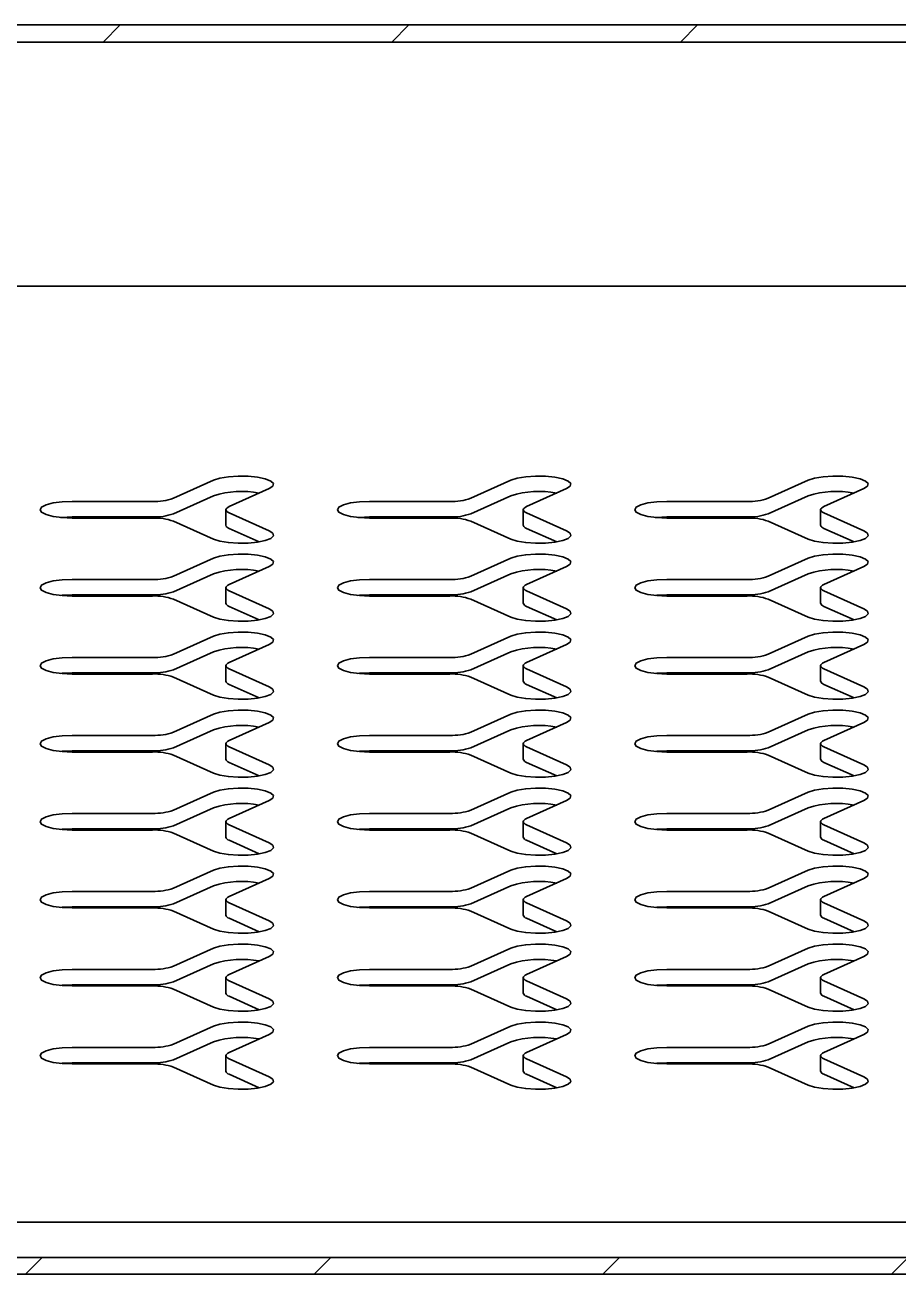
# Model space of a CAD drawing. Header units: millimetres. Extents: x 0 to 594, y 0 to 420.
# Drawn here: x 386.09 to 399.67, y 143.63 to 163.06 of the extents above; entities that cross this region are included whole.
import ezdxf

# ---------------------------------------------------------------- set-up
doc = ezdxf.new("R2010")
doc.units = ezdxf.units.MM

msp = doc.modelspace()

# ---------------------------------------------------------------- hatches: boundary and pattern name
at = {"linetype": 'Continuous', "lineweight": 18}
h = msp.add_hatch(dxfattribs=at)
h.set_pattern_fill('ANSI31', angle=3e-322, style=0)
h.paths.add_polyline_path([(464.078736, 163.062175), (357.828736, 163.062175), (357.828736, 143.632096), (464.078736, 143.632096)], flags=0)
h.paths.add_polyline_path([(358.078736, 143.890915), (358.078736, 162.797179), (463.828736, 162.797179), (463.828736, 143.890915)], flags=0)

# ---------------------------------------------------------------- linework, layer by layer
at = {"color": 7, "linetype": 'Continuous', "lineweight": 35}
for p, q in [((357.828736, 163.062175), (464.078736, 163.062175)), ((358.078736, 162.797179), (463.828736, 162.797179)), ((451.578736, 158.999337), (370.328736, 158.999337)), ((451.578736, 158.999337), (370.328736, 158.999337)), ((388.398314, 155.699394), (389.023314, 155.979574)), ((389.264339, 155.569984), (389.889339, 155.850164)), ((393.023314, 155.699394), (393.648314, 155.979574)), ((393.889339, 155.569984), (394.514339, 155.850164)), ((397.648314, 155.699394), (398.273314, 155.979574)), ((398.514339, 155.569984), (399.139339, 155.850164)), ((388.073554, 155.650865), (386.823554, 155.650865)), ((389.023314, 155.738092), (388.398314, 155.457912)), ((392.698554, 155.650865), (391.448554, 155.650865)), ((393.648314, 155.738092), (393.023314, 155.457912)), ((397.323554, 155.650865), (396.073554, 155.650865)), ((398.273314, 155.738092), (397.648314, 155.457912)), ((389.214099, 155.521456), (389.214099, 155.279974)), ((389.264339, 155.472927), (389.889339, 155.192747)), ((393.839099, 155.521456), (393.839099, 155.279974)), ((393.889339, 155.472927), (394.514339, 155.192747)), ((398.464099, 155.521456), (398.464099, 155.279974)), ((398.514339, 155.472927), (399.139339, 155.192747)), ((386.823554, 155.409384), (388.073554, 155.409384)), ((388.073554, 155.392046), (386.823554, 155.392046)), ((388.398314, 155.343518), (389.023314, 155.063338)), ((391.448554, 155.409384), (392.698554, 155.409384)), ((392.698554, 155.392046), (391.448554, 155.392046)), ((393.023314, 155.343518), (393.648314, 155.063338)), ((396.073554, 155.409384), (397.323554, 155.409384)), ((397.323554, 155.392046), (396.073554, 155.392046)), ((397.648314, 155.343518), (398.273314, 155.063338)), ((389.734771, 155.020557), (389.264339, 155.231446)), ((394.359771, 155.020557), (393.889339, 155.231446)), ((398.984771, 155.020557), (398.514339, 155.231446)), ((388.398314, 154.48618), (389.023314, 154.766359)), ((393.023314, 154.48618), (393.648314, 154.766359)), ((397.648314, 154.48618), (398.273314, 154.766359)), ((389.023314, 154.524878), (388.398314, 154.244698)), ((389.264339, 154.35677), (389.889339, 154.63695)), ((393.648314, 154.524878), (393.023314, 154.244698)), ((393.889339, 154.35677), (394.514339, 154.63695)), ((398.273314, 154.524878), (397.648314, 154.244698)), ((398.514339, 154.35677), (399.139339, 154.63695)), ((388.073554, 154.437651), (386.823554, 154.437651)), ((389.214099, 154.308242), (389.214099, 154.06676)), ((392.698554, 154.437651), (391.448554, 154.437651)), ((393.839099, 154.308242), (393.839099, 154.06676)), ((397.323554, 154.437651), (396.073554, 154.437651)), ((398.464099, 154.308242), (398.464099, 154.06676)), ((386.823554, 154.19617), (388.073554, 154.19617)), ((388.073554, 154.178832), (386.823554, 154.178832)), ((388.398314, 154.130303), (389.023314, 153.850124)), ((389.264339, 154.259713), (389.889339, 153.979533)), ((391.448554, 154.19617), (392.698554, 154.19617)), ((392.698554, 154.178832), (391.448554, 154.178832)), ((393.023314, 154.130303), (393.648314, 153.850124)), ((393.889339, 154.259713), (394.514339, 153.979533)), ((396.073554, 154.19617), (397.323554, 154.19617)), ((397.323554, 154.178832), (396.073554, 154.178832)), ((397.648314, 154.130303), (398.273314, 153.850124)), ((398.514339, 154.259713), (399.139339, 153.979533)), ((389.734771, 153.807343), (389.264339, 154.018232)), ((394.359771, 153.807343), (393.889339, 154.018232)), ((398.984771, 153.807343), (398.514339, 154.018232)), ((388.398314, 153.272965), (389.023314, 153.553145)), ((393.023314, 153.272965), (393.648314, 153.553145)), ((397.648314, 153.272965), (398.273314, 153.553145)), ((389.023314, 153.311664), (388.398314, 153.031484)), ((389.264339, 153.143556), (389.889339, 153.423736)), ((393.648314, 153.311664), (393.023314, 153.031484)), ((393.889339, 153.143556), (394.514339, 153.423736)), ((398.273314, 153.311664), (397.648314, 153.031484)), ((398.514339, 153.143556), (399.139339, 153.423736)), ((388.073554, 153.224437), (386.823554, 153.224437)), ((392.698554, 153.224437), (391.448554, 153.224437)), ((397.323554, 153.224437), (396.073554, 153.224437)), ((386.823554, 152.982955), (388.073554, 152.982955)), ((388.073554, 152.965618), (386.823554, 152.965618)), ((388.398314, 152.917089), (389.023314, 152.636909)), ((389.214099, 153.095027), (389.214099, 152.853546)), ((389.264339, 153.046499), (389.889339, 152.766319)), ((391.448554, 152.982955), (392.698554, 152.982955)), ((392.698554, 152.965618), (391.448554, 152.965618)), ((393.023314, 152.917089), (393.648314, 152.636909)), ((393.839099, 153.095027), (393.839099, 152.853546)), ((393.889339, 153.046499), (394.514339, 152.766319)), ((396.073554, 152.982955), (397.323554, 152.982955)), ((397.323554, 152.965618), (396.073554, 152.965618)), ((397.648314, 152.917089), (398.273314, 152.636909)), ((398.464099, 153.095027), (398.464099, 152.853546)), ((398.514339, 153.046499), (399.139339, 152.766319)), ((389.734771, 152.594128), (389.264339, 152.805017)), ((394.359771, 152.594128), (393.889339, 152.805017)), ((398.984771, 152.594128), (398.514339, 152.805017)), ((388.398314, 152.059751), (389.023314, 152.339931)), ((393.023314, 152.059751), (393.648314, 152.339931)), ((397.648314, 152.059751), (398.273314, 152.339931)), ((389.264339, 151.930342), (389.889339, 152.210521)), ((393.889339, 151.930342), (394.514339, 152.210521)), ((398.514339, 151.930342), (399.139339, 152.210521)), ((388.073554, 152.011223), (386.823554, 152.011223)), ((389.023314, 152.098449), (388.398314, 151.81827)), ((392.698554, 152.011223), (391.448554, 152.011223)), ((393.648314, 152.098449), (393.023314, 151.81827)), ((397.323554, 152.011223), (396.073554, 152.011223)), ((398.273314, 152.098449), (397.648314, 151.81827)), ((386.823554, 151.769741), (388.073554, 151.769741)), ((388.073554, 151.752403), (386.823554, 151.752403)), ((389.214099, 151.881813), (389.214099, 151.640332)), ((389.264339, 151.833284), (389.889339, 151.553105)), ((391.448554, 151.769741), (392.698554, 151.769741)), ((392.698554, 151.752403), (391.448554, 151.752403)), ((393.839099, 151.881813), (393.839099, 151.640332)), ((393.889339, 151.833284), (394.514339, 151.553105)), ((396.073554, 151.769741), (397.323554, 151.769741)), ((397.323554, 151.752403), (396.073554, 151.752403)), ((398.464099, 151.881813), (398.464099, 151.640332)), ((398.514339, 151.833284), (399.139339, 151.553105)), ((388.398314, 151.703875), (389.023314, 151.423695)), ((389.734771, 151.380914), (389.264339, 151.591803)), ((393.023314, 151.703875), (393.648314, 151.423695)), ((394.359771, 151.380914), (393.889339, 151.591803)), ((397.648314, 151.703875), (398.273314, 151.423695)), ((398.984771, 151.380914), (398.514339, 151.591803)), ((388.398314, 150.846537), (389.023314, 151.126717)), ((389.264339, 150.717127), (389.889339, 150.997307)), ((393.023314, 150.846537), (393.648314, 151.126717)), ((393.889339, 150.717127), (394.514339, 150.997307)), ((397.648314, 150.846537), (398.273314, 151.126717)), ((398.514339, 150.717127), (399.139339, 150.997307)), ((388.073554, 150.798008), (386.823554, 150.798008)), ((389.023314, 150.885235), (388.398314, 150.605055)), ((392.698554, 150.798008), (391.448554, 150.798008)), ((393.648314, 150.885235), (393.023314, 150.605055)), ((397.323554, 150.798008), (396.073554, 150.798008)), ((398.273314, 150.885235), (397.648314, 150.605055)), ((389.214099, 150.668599), (389.214099, 150.427117)), ((389.264339, 150.62007), (389.889339, 150.33989)), ((393.839099, 150.668599), (393.839099, 150.427117)), ((393.889339, 150.62007), (394.514339, 150.33989)), ((398.464099, 150.668599), (398.464099, 150.427117)), ((398.514339, 150.62007), (399.139339, 150.33989)), ((386.823554, 150.556527), (388.073554, 150.556527)), ((388.073554, 150.539189), (386.823554, 150.539189)), ((388.398314, 150.490661), (389.023314, 150.210481)), ((391.448554, 150.556527), (392.698554, 150.556527)), ((392.698554, 150.539189), (391.448554, 150.539189)), ((393.023314, 150.490661), (393.648314, 150.210481)), ((396.073554, 150.556527), (397.323554, 150.556527)), ((397.323554, 150.539189), (396.073554, 150.539189)), ((397.648314, 150.490661), (398.273314, 150.210481)), ((389.734771, 150.1677), (389.264339, 150.378589)), ((394.359771, 150.1677), (393.889339, 150.378589)), ((398.984771, 150.1677), (398.514339, 150.378589)), ((388.398314, 149.633323), (389.023314, 149.913502)), ((393.023314, 149.633323), (393.648314, 149.913502)), ((397.648314, 149.633323), (398.273314, 149.913502)), ((389.023314, 149.672021), (388.398314, 149.391841)), ((389.264339, 149.503913), (389.889339, 149.784093)), ((393.648314, 149.672021), (393.023314, 149.391841)), ((393.889339, 149.503913), (394.514339, 149.784093)), ((398.273314, 149.672021), (397.648314, 149.391841)), ((398.514339, 149.503913), (399.139339, 149.784093)), ((388.073554, 149.584794), (386.823554, 149.584794)), ((389.214099, 149.455384), (389.214099, 149.213903)), ((392.698554, 149.584794), (391.448554, 149.584794)), ((393.839099, 149.455384), (393.839099, 149.213903)), ((397.323554, 149.584794), (396.073554, 149.584794)), ((398.464099, 149.455384), (398.464099, 149.213903)), ((386.823554, 149.343313), (388.073554, 149.343313)), ((388.073554, 149.325975), (386.823554, 149.325975)), ((388.398314, 149.277446), (389.023314, 148.997267)), ((389.264339, 149.406856), (389.889339, 149.126676)), ((391.448554, 149.343313), (392.698554, 149.343313)), ((392.698554, 149.325975), (391.448554, 149.325975)), ((393.023314, 149.277446), (393.648314, 148.997267)), ((393.889339, 149.406856), (394.514339, 149.126676)), ((396.073554, 149.343313), (397.323554, 149.343313)), ((397.323554, 149.325975), (396.073554, 149.325975)), ((397.648314, 149.277446), (398.273314, 148.997267)), ((398.514339, 149.406856), (399.139339, 149.126676)), ((389.734771, 148.954486), (389.264339, 149.165374)), ((394.359771, 148.954486), (393.889339, 149.165374)), ((398.984771, 148.954486), (398.514339, 149.165374)), ((388.398314, 148.420108), (389.023314, 148.700288)), ((393.023314, 148.420108), (393.648314, 148.700288)), ((397.648314, 148.420108), (398.273314, 148.700288)), ((389.023314, 148.458807), (388.398314, 148.178627)), ((389.264339, 148.290699), (389.889339, 148.570879)), ((393.648314, 148.458807), (393.023314, 148.178627)), ((393.889339, 148.290699), (394.514339, 148.570879)), ((398.273314, 148.458807), (397.648314, 148.178627)), ((398.514339, 148.290699), (399.139339, 148.570879)), ((388.073554, 148.37158), (386.823554, 148.37158)), ((392.698554, 148.37158), (391.448554, 148.37158)), ((397.323554, 148.37158), (396.073554, 148.37158)), ((386.823554, 148.130098), (388.073554, 148.130098)), ((388.073554, 148.112761), (386.823554, 148.112761)), ((388.398314, 148.064232), (389.023314, 147.784052)), ((389.214099, 148.24217), (389.214099, 148.000689)), ((389.264339, 148.193642), (389.889339, 147.913462)), ((391.448554, 148.130098), (392.698554, 148.130098)), ((392.698554, 148.112761), (391.448554, 148.112761)), ((393.023314, 148.064232), (393.648314, 147.784052)), ((393.839099, 148.24217), (393.839099, 148.000689)), ((393.889339, 148.193642), (394.514339, 147.913462)), ((396.073554, 148.130098), (397.323554, 148.130098)), ((397.323554, 148.112761), (396.073554, 148.112761)), ((397.648314, 148.064232), (398.273314, 147.784052)), ((398.464099, 148.24217), (398.464099, 148.000689)), ((398.514339, 148.193642), (399.139339, 147.913462)), ((389.734771, 147.741271), (389.264339, 147.95216)), ((394.359771, 147.741271), (393.889339, 147.95216)), ((398.984771, 147.741271), (398.514339, 147.95216)), ((388.398314, 147.206894), (389.023314, 147.487074)), ((393.023314, 147.206894), (393.648314, 147.487074)), ((397.648314, 147.206894), (398.273314, 147.487074)), ((389.264339, 147.077484), (389.889339, 147.357664)), ((393.889339, 147.077484), (394.514339, 147.357664)), ((398.514339, 147.077484), (399.139339, 147.357664)), ((388.073554, 147.158365), (386.823554, 147.158365)), ((389.023314, 147.245592), (388.398314, 146.965413)), ((392.698554, 147.158365), (391.448554, 147.158365)), ((393.648314, 147.245592), (393.023314, 146.965413)), ((397.323554, 147.158365), (396.073554, 147.158365)), ((398.273314, 147.245592), (397.648314, 146.965413)), ((386.823554, 146.916884), (388.073554, 146.916884)), ((388.073554, 146.899546), (386.823554, 146.899546)), ((389.214099, 147.028956), (389.214099, 146.787474)), ((389.264339, 146.980427), (389.889339, 146.700248)), ((391.448554, 146.916884), (392.698554, 146.916884)), ((392.698554, 146.899546), (391.448554, 146.899546)), ((393.839099, 147.028956), (393.839099, 146.787474)), ((393.889339, 146.980427), (394.514339, 146.700248)), ((396.073554, 146.916884), (397.323554, 146.916884)), ((397.323554, 146.899546), (396.073554, 146.899546)), ((398.464099, 147.028956), (398.464099, 146.787474)), ((398.514339, 146.980427), (399.139339, 146.700248)), ((388.398314, 146.851018), (389.023314, 146.570838)), ((389.734771, 146.528057), (389.264339, 146.738946)), ((393.023314, 146.851018), (393.648314, 146.570838)), ((394.359771, 146.528057), (393.889339, 146.738946)), ((397.648314, 146.851018), (398.273314, 146.570838)), ((398.984771, 146.528057), (398.514339, 146.738946)), ((370.328736, 144.440765), (451.578736, 144.440765)), ((370.328736, 144.440765), (451.578736, 144.440765)), ((463.828736, 143.890915), (358.078736, 143.890915)), ((464.078736, 143.632096), (357.828736, 143.632096))]:
    msp.add_line(p, q, dxfattribs=at)
at = {"color": 7, "linetype": 'Continuous', "lineweight": 35, "flags": 128}
for points in [[(389.889339, 155.850164), (389.9454, 155.887963), (389.953587, 155.928396), (389.913099, 155.967505), (389.827899, 156.001461), (389.706326, 156.026941), (389.560282, 156.041451), (389.404062, 156.04357), (389.252958, 156.03309), (389.121761, 156.011039), (389.023314, 155.979574)], [(394.514339, 155.850164), (394.5704, 155.887963), (394.578587, 155.928396), (394.538099, 155.967505), (394.452899, 156.001461), (394.331326, 156.026941), (394.185282, 156.041451), (394.029062, 156.04357), (393.877958, 156.03309), (393.746761, 156.011039), (393.648314, 155.979574)], [(399.139339, 155.850164), (399.1954, 155.887963), (399.203587, 155.928396), (399.163099, 155.967505), (399.077899, 156.001461), (398.956326, 156.026941), (398.810282, 156.041451), (398.654062, 156.04357), (398.502958, 156.03309), (398.371761, 156.011039), (398.273314, 155.979574)], [(386.823554, 155.650865), (386.669046, 155.644532), (386.529662, 155.62615), (386.419046, 155.597521), (386.348026, 155.561446), (386.323554, 155.521456), (386.348026, 155.481466), (386.419046, 155.445391), (386.529662, 155.416761), (386.669046, 155.39838), (386.823554, 155.392046)], [(391.448554, 155.650865), (391.294046, 155.644532), (391.154662, 155.62615), (391.044046, 155.597521), (390.973026, 155.561446), (390.948554, 155.521456), (390.973026, 155.481466), (391.044046, 155.445391), (391.154662, 155.416761), (391.294046, 155.39838), (391.448554, 155.392046)], [(396.073554, 155.650865), (395.919046, 155.644532), (395.779662, 155.62615), (395.669046, 155.597521), (395.598026, 155.561446), (395.573554, 155.521456), (395.598026, 155.481466), (395.669046, 155.445391), (395.779662, 155.416761), (395.919046, 155.39838), (396.073554, 155.392046)], [(389.264339, 155.569984), (389.242644, 155.558598), (389.226876, 155.546576), (389.217307, 155.534124), (389.214099, 155.521456), (389.217307, 155.508787), (389.226876, 155.496336), (389.242644, 155.484314), (389.264339, 155.472927)], [(393.889339, 155.569984), (393.867644, 155.558598), (393.851876, 155.546576), (393.842307, 155.534124), (393.839099, 155.521456), (393.842307, 155.508787), (393.851876, 155.496336), (393.867644, 155.484314), (393.889339, 155.472927)], [(398.514339, 155.569984), (398.492644, 155.558598), (398.476876, 155.546576), (398.467307, 155.534124), (398.464099, 155.521456), (398.467307, 155.508787), (398.476876, 155.496336), (398.492644, 155.484314), (398.514339, 155.472927)], [(386.643632, 155.400715), (386.669046, 155.40305), (386.823554, 155.409384)], [(391.268632, 155.400715), (391.294046, 155.40305), (391.448554, 155.409384)], [(395.893632, 155.400715), (395.919046, 155.40305), (396.073554, 155.409384)], [(389.023314, 155.063338), (389.121761, 155.031873), (389.252958, 155.009821), (389.404062, 154.999342), (389.560282, 155.001461), (389.706326, 155.015971), (389.827899, 155.041451), (389.913099, 155.075407), (389.953587, 155.114516), (389.9454, 155.154948), (389.889339, 155.192747)], [(393.648314, 155.063338), (393.746761, 155.031873), (393.877958, 155.009821), (394.029062, 154.999342), (394.185282, 155.001461), (394.331326, 155.015971), (394.452899, 155.041451), (394.538099, 155.075407), (394.578587, 155.114516), (394.5704, 155.154948), (394.514339, 155.192747)], [(398.273314, 155.063338), (398.371761, 155.031873), (398.502958, 155.009821), (398.654062, 154.999342), (398.810282, 155.001461), (398.956326, 155.015971), (399.077899, 155.041451), (399.163099, 155.075407), (399.203587, 155.114516), (399.1954, 155.154948), (399.139339, 155.192747)], [(389.889339, 154.63695), (389.9454, 154.674749), (389.953587, 154.715182), (389.913099, 154.75429), (389.827899, 154.788247), (389.706326, 154.813727), (389.560282, 154.828236), (389.404062, 154.830355), (389.252958, 154.819876), (389.121761, 154.797825), (389.023314, 154.766359)], [(394.514339, 154.63695), (394.5704, 154.674749), (394.578587, 154.715182), (394.538099, 154.75429), (394.452899, 154.788247), (394.331326, 154.813727), (394.185282, 154.828236), (394.029062, 154.830355), (393.877958, 154.819876), (393.746761, 154.797825), (393.648314, 154.766359)], [(399.139339, 154.63695), (399.1954, 154.674749), (399.203587, 154.715182), (399.163099, 154.75429), (399.077899, 154.788247), (398.956326, 154.813727), (398.810282, 154.828236), (398.654062, 154.830355), (398.502958, 154.819876), (398.371761, 154.797825), (398.273314, 154.766359)], [(386.823554, 154.437651), (386.669046, 154.431317), (386.529662, 154.412936), (386.419046, 154.384307), (386.348026, 154.348231), (386.323554, 154.308242), (386.348026, 154.268252), (386.419046, 154.232177), (386.529662, 154.203547), (386.669046, 154.185166), (386.823554, 154.178832)], [(389.264339, 154.35677), (389.242644, 154.345384), (389.226876, 154.333362), (389.217307, 154.32091), (389.214099, 154.308242), (389.217307, 154.295573), (389.226876, 154.283121), (389.242644, 154.271099), (389.264339, 154.259713)], [(391.448554, 154.437651), (391.294046, 154.431317), (391.154662, 154.412936), (391.044046, 154.384307), (390.973026, 154.348231), (390.948554, 154.308242), (390.973026, 154.268252), (391.044046, 154.232177), (391.154662, 154.203547), (391.294046, 154.185166), (391.448554, 154.178832)], [(393.889339, 154.35677), (393.867644, 154.345384), (393.851876, 154.333362), (393.842307, 154.32091), (393.839099, 154.308242), (393.842307, 154.295573), (393.851876, 154.283121), (393.867644, 154.271099), (393.889339, 154.259713)], [(396.073554, 154.437651), (395.919046, 154.431317), (395.779662, 154.412936), (395.669046, 154.384307), (395.598026, 154.348231), (395.573554, 154.308242), (395.598026, 154.268252), (395.669046, 154.232177), (395.779662, 154.203547), (395.919046, 154.185166), (396.073554, 154.178832)], [(398.514339, 154.35677), (398.492644, 154.345384), (398.476876, 154.333362), (398.467307, 154.32091), (398.464099, 154.308242), (398.467307, 154.295573), (398.476876, 154.283121), (398.492644, 154.271099), (398.514339, 154.259713)], [(386.643632, 154.187501), (386.669046, 154.189836), (386.823554, 154.19617)], [(391.268632, 154.187501), (391.294046, 154.189836), (391.448554, 154.19617)], [(395.893632, 154.187501), (395.919046, 154.189836), (396.073554, 154.19617)], [(389.023314, 153.850124), (389.121761, 153.818658), (389.252958, 153.796607), (389.404062, 153.786128), (389.560282, 153.788247), (389.706326, 153.802756), (389.827899, 153.828237), (389.913099, 153.862193), (389.953587, 153.901301), (389.9454, 153.941734), (389.889339, 153.979533)], [(393.648314, 153.850124), (393.746761, 153.818658), (393.877958, 153.796607), (394.029062, 153.786128), (394.185282, 153.788247), (394.331326, 153.802756), (394.452899, 153.828237), (394.538099, 153.862193), (394.578587, 153.901301), (394.5704, 153.941734), (394.514339, 153.979533)], [(398.273314, 153.850124), (398.371761, 153.818658), (398.502958, 153.796607), (398.654062, 153.786128), (398.810282, 153.788247), (398.956326, 153.802756), (399.077899, 153.828237), (399.163099, 153.862193), (399.203587, 153.901301), (399.1954, 153.941734), (399.139339, 153.979533)], [(389.889339, 153.423736), (389.9454, 153.461535), (389.953587, 153.501967), (389.913099, 153.541076), (389.827899, 153.575032), (389.706326, 153.600512), (389.560282, 153.615022), (389.404062, 153.617141), (389.252958, 153.606662), (389.121761, 153.58461), (389.023314, 153.553145)], [(394.514339, 153.423736), (394.5704, 153.461535), (394.578587, 153.501967), (394.538099, 153.541076), (394.452899, 153.575032), (394.331326, 153.600512), (394.185282, 153.615022), (394.029062, 153.617141), (393.877958, 153.606662), (393.746761, 153.58461), (393.648314, 153.553145)], [(399.139339, 153.423736), (399.1954, 153.461535), (399.203587, 153.501967), (399.163099, 153.541076), (399.077899, 153.575032), (398.956326, 153.600512), (398.810282, 153.615022), (398.654062, 153.617141), (398.502958, 153.606662), (398.371761, 153.58461), (398.273314, 153.553145)], [(386.823554, 153.224437), (386.669046, 153.218103), (386.529662, 153.199722), (386.419046, 153.171092), (386.348026, 153.135017), (386.323554, 153.095027), (386.348026, 153.055038), (386.419046, 153.018962), (386.529662, 152.990333), (386.669046, 152.971952), (386.823554, 152.965618)], [(389.264339, 153.143556), (389.242644, 153.132169), (389.226876, 153.120148), (389.217307, 153.107696), (389.214099, 153.095027), (389.217307, 153.082359), (389.226876, 153.069907), (389.242644, 153.057885), (389.264339, 153.046499)], [(391.448554, 153.224437), (391.294046, 153.218103), (391.154662, 153.199722), (391.044046, 153.171092), (390.973026, 153.135017), (390.948554, 153.095027), (390.973026, 153.055038), (391.044046, 153.018962), (391.154662, 152.990333), (391.294046, 152.971952), (391.448554, 152.965618)], [(393.889339, 153.143556), (393.867644, 153.132169), (393.851876, 153.120148), (393.842307, 153.107696), (393.839099, 153.095027), (393.842307, 153.082359), (393.851876, 153.069907), (393.867644, 153.057885), (393.889339, 153.046499)], [(396.073554, 153.224437), (395.919046, 153.218103), (395.779662, 153.199722), (395.669046, 153.171092), (395.598026, 153.135017), (395.573554, 153.095027), (395.598026, 153.055038), (395.669046, 153.018962), (395.779662, 152.990333), (395.919046, 152.971952), (396.073554, 152.965618)], [(398.514339, 153.143556), (398.492644, 153.132169), (398.476876, 153.120148), (398.467307, 153.107696), (398.464099, 153.095027), (398.467307, 153.082359), (398.476876, 153.069907), (398.492644, 153.057885), (398.514339, 153.046499)], [(386.643632, 152.974287), (386.669046, 152.976622), (386.823554, 152.982955)], [(391.268632, 152.974287), (391.294046, 152.976622), (391.448554, 152.982955)], [(395.893632, 152.974287), (395.919046, 152.976622), (396.073554, 152.982955)], [(389.023314, 152.636909), (389.121761, 152.605444), (389.252958, 152.583393), (389.404062, 152.572914), (389.560282, 152.575033), (389.706326, 152.589542), (389.827899, 152.615022), (389.913099, 152.648979), (389.953587, 152.688087), (389.9454, 152.72852), (389.889339, 152.766319)], [(393.648314, 152.636909), (393.746761, 152.605444), (393.877958, 152.583393), (394.029062, 152.572914), (394.185282, 152.575033), (394.331326, 152.589542), (394.452899, 152.615022), (394.538099, 152.648979), (394.578587, 152.688087), (394.5704, 152.72852), (394.514339, 152.766319)], [(398.273314, 152.636909), (398.371761, 152.605444), (398.502958, 152.583393), (398.654062, 152.572914), (398.810282, 152.575033), (398.956326, 152.589542), (399.077899, 152.615022), (399.163099, 152.648979), (399.203587, 152.688087), (399.1954, 152.72852), (399.139339, 152.766319)], [(389.889339, 152.210521), (389.9454, 152.24832), (389.953587, 152.288753), (389.913099, 152.327862), (389.827899, 152.361818), (389.706326, 152.387298), (389.560282, 152.401808), (389.404062, 152.403927), (389.252958, 152.393448), (389.121761, 152.371396), (389.023314, 152.339931)], [(394.514339, 152.210521), (394.5704, 152.24832), (394.578587, 152.288753), (394.538099, 152.327862), (394.452899, 152.361818), (394.331326, 152.387298), (394.185282, 152.401808), (394.029062, 152.403927), (393.877958, 152.393448), (393.746761, 152.371396), (393.648314, 152.339931)], [(399.139339, 152.210521), (399.1954, 152.24832), (399.203587, 152.288753), (399.163099, 152.327862), (399.077899, 152.361818), (398.956326, 152.387298), (398.810282, 152.401808), (398.654062, 152.403927), (398.502958, 152.393448), (398.371761, 152.371396), (398.273314, 152.339931)], [(386.823554, 152.011223), (386.669046, 152.004889), (386.529662, 151.986508), (386.419046, 151.957878), (386.348026, 151.921803), (386.323554, 151.881813), (386.348026, 151.841823), (386.419046, 151.805748), (386.529662, 151.777119), (386.669046, 151.758737), (386.823554, 151.752403)], [(391.448554, 152.011223), (391.294046, 152.004889), (391.154662, 151.986508), (391.044046, 151.957878), (390.973026, 151.921803), (390.948554, 151.881813), (390.973026, 151.841823), (391.044046, 151.805748), (391.154662, 151.777119), (391.294046, 151.758737), (391.448554, 151.752403)], [(396.073554, 152.011223), (395.919046, 152.004889), (395.779662, 151.986508), (395.669046, 151.957878), (395.598026, 151.921803), (395.573554, 151.881813), (395.598026, 151.841823), (395.669046, 151.805748), (395.779662, 151.777119), (395.919046, 151.758737), (396.073554, 151.752403)], [(386.643632, 151.761072), (386.669046, 151.763407), (386.823554, 151.769741)], [(389.264339, 151.930342), (389.242644, 151.918955), (389.226876, 151.906933), (389.217307, 151.894482), (389.214099, 151.881813), (389.217307, 151.869145), (389.226876, 151.856693), (389.242644, 151.844671), (389.264339, 151.833284)], [(391.268632, 151.761072), (391.294046, 151.763407), (391.448554, 151.769741)], [(393.889339, 151.930342), (393.867644, 151.918955), (393.851876, 151.906933), (393.842307, 151.894482), (393.839099, 151.881813), (393.842307, 151.869145), (393.851876, 151.856693), (393.867644, 151.844671), (393.889339, 151.833284)], [(395.893632, 151.761072), (395.919046, 151.763407), (396.073554, 151.769741)], [(398.514339, 151.930342), (398.492644, 151.918955), (398.476876, 151.906933), (398.467307, 151.894482), (398.464099, 151.881813), (398.467307, 151.869145), (398.476876, 151.856693), (398.492644, 151.844671), (398.514339, 151.833284)], [(389.023314, 151.423695), (389.121761, 151.39223), (389.252958, 151.370178), (389.404062, 151.359699), (389.560282, 151.361818), (389.706326, 151.376328), (389.827899, 151.401808), (389.913099, 151.435764), (389.953587, 151.474873), (389.9454, 151.515306), (389.889339, 151.553105)], [(393.648314, 151.423695), (393.746761, 151.39223), (393.877958, 151.370178), (394.029062, 151.359699), (394.185282, 151.361818), (394.331326, 151.376328), (394.452899, 151.401808), (394.538099, 151.435764), (394.578587, 151.474873), (394.5704, 151.515306), (394.514339, 151.553105)], [(398.273314, 151.423695), (398.371761, 151.39223), (398.502958, 151.370178), (398.654062, 151.359699), (398.810282, 151.361818), (398.956326, 151.376328), (399.077899, 151.401808), (399.163099, 151.435764), (399.203587, 151.474873), (399.1954, 151.515306), (399.139339, 151.553105)], [(389.889339, 150.997307), (389.9454, 151.035106), (389.953587, 151.075539), (389.913099, 151.114648), (389.827899, 151.148604), (389.706326, 151.174084), (389.560282, 151.188594), (389.404062, 151.190713), (389.252958, 151.180233), (389.121761, 151.158182), (389.023314, 151.126717)], [(394.514339, 150.997307), (394.5704, 151.035106), (394.578587, 151.075539), (394.538099, 151.114648), (394.452899, 151.148604), (394.331326, 151.174084), (394.185282, 151.188594), (394.029062, 151.190713), (393.877958, 151.180233), (393.746761, 151.158182), (393.648314, 151.126717)], [(399.139339, 150.997307), (399.1954, 151.035106), (399.203587, 151.075539), (399.163099, 151.114648), (399.077899, 151.148604), (398.956326, 151.174084), (398.810282, 151.188594), (398.654062, 151.190713), (398.502958, 151.180233), (398.371761, 151.158182), (398.273314, 151.126717)], [(386.823554, 150.798008), (386.669046, 150.791675), (386.529662, 150.773293), (386.419046, 150.744664), (386.348026, 150.708588), (386.323554, 150.668599), (386.348026, 150.628609), (386.419046, 150.592534), (386.529662, 150.563904), (386.669046, 150.545523), (386.823554, 150.539189)], [(391.448554, 150.798008), (391.294046, 150.791675), (391.154662, 150.773293), (391.044046, 150.744664), (390.973026, 150.708588), (390.948554, 150.668599), (390.973026, 150.628609), (391.044046, 150.592534), (391.154662, 150.563904), (391.294046, 150.545523), (391.448554, 150.539189)], [(396.073554, 150.798008), (395.919046, 150.791675), (395.779662, 150.773293), (395.669046, 150.744664), (395.598026, 150.708588), (395.573554, 150.668599), (395.598026, 150.628609), (395.669046, 150.592534), (395.779662, 150.563904), (395.919046, 150.545523), (396.073554, 150.539189)], [(389.264339, 150.717127), (389.242644, 150.705741), (389.226876, 150.693719), (389.217307, 150.681267), (389.214099, 150.668599), (389.217307, 150.65593), (389.226876, 150.643479), (389.242644, 150.631457), (389.264339, 150.62007)], [(393.889339, 150.717127), (393.867644, 150.705741), (393.851876, 150.693719), (393.842307, 150.681267), (393.839099, 150.668599), (393.842307, 150.65593), (393.851876, 150.643479), (393.867644, 150.631457), (393.889339, 150.62007)], [(398.514339, 150.717127), (398.492644, 150.705741), (398.476876, 150.693719), (398.467307, 150.681267), (398.464099, 150.668599), (398.467307, 150.65593), (398.476876, 150.643479), (398.492644, 150.631457), (398.514339, 150.62007)], [(386.643632, 150.547858), (386.669046, 150.550193), (386.823554, 150.556527)], [(391.268632, 150.547858), (391.294046, 150.550193), (391.448554, 150.556527)], [(395.893632, 150.547858), (395.919046, 150.550193), (396.073554, 150.556527)], [(389.023314, 150.210481), (389.121761, 150.179016), (389.252958, 150.156964), (389.404062, 150.146485), (389.560282, 150.148604), (389.706326, 150.163114), (389.827899, 150.188594), (389.913099, 150.22255), (389.953587, 150.261659), (389.9454, 150.302091), (389.889339, 150.33989)], [(393.648314, 150.210481), (393.746761, 150.179016), (393.877958, 150.156964), (394.029062, 150.146485), (394.185282, 150.148604), (394.331326, 150.163114), (394.452899, 150.188594), (394.538099, 150.22255), (394.578587, 150.261659), (394.5704, 150.302091), (394.514339, 150.33989)], [(398.273314, 150.210481), (398.371761, 150.179016), (398.502958, 150.156964), (398.654062, 150.146485), (398.810282, 150.148604), (398.956326, 150.163114), (399.077899, 150.188594), (399.163099, 150.22255), (399.203587, 150.261659), (399.1954, 150.302091), (399.139339, 150.33989)], [(389.889339, 149.784093), (389.9454, 149.821892), (389.953587, 149.862325), (389.913099, 149.901433), (389.827899, 149.93539), (389.706326, 149.96087), (389.560282, 149.975379), (389.404062, 149.977498), (389.252958, 149.967019), (389.121761, 149.944968), (389.023314, 149.913502)], [(394.514339, 149.784093), (394.5704, 149.821892), (394.578587, 149.862325), (394.538099, 149.901433), (394.452899, 149.93539), (394.331326, 149.96087), (394.185282, 149.975379), (394.029062, 149.977498), (393.877958, 149.967019), (393.746761, 149.944968), (393.648314, 149.913502)], [(399.139339, 149.784093), (399.1954, 149.821892), (399.203587, 149.862325), (399.163099, 149.901433), (399.077899, 149.93539), (398.956326, 149.96087), (398.810282, 149.975379), (398.654062, 149.977498), (398.502958, 149.967019), (398.371761, 149.944968), (398.273314, 149.913502)], [(386.823554, 149.584794), (386.669046, 149.57846), (386.529662, 149.560079), (386.419046, 149.531449), (386.348026, 149.495374), (386.323554, 149.455384), (386.348026, 149.415395), (386.419046, 149.379319), (386.529662, 149.35069), (386.669046, 149.332309), (386.823554, 149.325975)], [(389.264339, 149.503913), (389.242644, 149.492527), (389.226876, 149.480505), (389.217307, 149.468053), (389.214099, 149.455384), (389.217307, 149.442716), (389.226876, 149.430264), (389.242644, 149.418242), (389.264339, 149.406856)], [(391.448554, 149.584794), (391.294046, 149.57846), (391.154662, 149.560079), (391.044046, 149.531449), (390.973026, 149.495374), (390.948554, 149.455384), (390.973026, 149.415395), (391.044046, 149.379319), (391.154662, 149.35069), (391.294046, 149.332309), (391.448554, 149.325975)], [(393.889339, 149.503913), (393.867644, 149.492527), (393.851876, 149.480505), (393.842307, 149.468053), (393.839099, 149.455384), (393.842307, 149.442716), (393.851876, 149.430264), (393.867644, 149.418242), (393.889339, 149.406856)], [(396.073554, 149.584794), (395.919046, 149.57846), (395.779662, 149.560079), (395.669046, 149.531449), (395.598026, 149.495374), (395.573554, 149.455384), (395.598026, 149.415395), (395.669046, 149.379319), (395.779662, 149.35069), (395.919046, 149.332309), (396.073554, 149.325975)], [(398.514339, 149.503913), (398.492644, 149.492527), (398.476876, 149.480505), (398.467307, 149.468053), (398.464099, 149.455384), (398.467307, 149.442716), (398.476876, 149.430264), (398.492644, 149.418242), (398.514339, 149.406856)], [(386.643632, 149.334644), (386.669046, 149.336979), (386.823554, 149.343313)], [(391.268632, 149.334644), (391.294046, 149.336979), (391.448554, 149.343313)], [(395.893632, 149.334644), (395.919046, 149.336979), (396.073554, 149.343313)], [(389.023314, 148.997267), (389.121761, 148.965801), (389.252958, 148.94375), (389.404062, 148.933271), (389.560282, 148.93539), (389.706326, 148.949899), (389.827899, 148.975379), (389.913099, 149.009336), (389.953587, 149.048444), (389.9454, 149.088877), (389.889339, 149.126676)], [(393.648314, 148.997267), (393.746761, 148.965801), (393.877958, 148.94375), (394.029062, 148.933271), (394.185282, 148.93539), (394.331326, 148.949899), (394.452899, 148.975379), (394.538099, 149.009336), (394.578587, 149.048444), (394.5704, 149.088877), (394.514339, 149.126676)], [(398.273314, 148.997267), (398.371761, 148.965801), (398.502958, 148.94375), (398.654062, 148.933271), (398.810282, 148.93539), (398.956326, 148.949899), (399.077899, 148.975379), (399.163099, 149.009336), (399.203587, 149.048444), (399.1954, 149.088877), (399.139339, 149.126676)], [(389.889339, 148.570879), (389.9454, 148.608678), (389.953587, 148.64911), (389.913099, 148.688219), (389.827899, 148.722175), (389.706326, 148.747655), (389.560282, 148.762165), (389.404062, 148.764284), (389.252958, 148.753805), (389.121761, 148.731753), (389.023314, 148.700288)], [(394.514339, 148.570879), (394.5704, 148.608678), (394.578587, 148.64911), (394.538099, 148.688219), (394.452899, 148.722175), (394.331326, 148.747655), (394.185282, 148.762165), (394.029062, 148.764284), (393.877958, 148.753805), (393.746761, 148.731753), (393.648314, 148.700288)], [(399.139339, 148.570879), (399.1954, 148.608678), (399.203587, 148.64911), (399.163099, 148.688219), (399.077899, 148.722175), (398.956326, 148.747655), (398.810282, 148.762165), (398.654062, 148.764284), (398.502958, 148.753805), (398.371761, 148.731753), (398.273314, 148.700288)], [(386.823554, 148.37158), (386.669046, 148.365246), (386.529662, 148.346865), (386.419046, 148.318235), (386.348026, 148.28216), (386.323554, 148.24217), (386.348026, 148.20218), (386.419046, 148.166105), (386.529662, 148.137476), (386.669046, 148.119094), (386.823554, 148.112761)], [(389.264339, 148.290699), (389.242644, 148.279312), (389.226876, 148.26729), (389.217307, 148.254839), (389.214099, 148.24217), (389.217307, 148.229502), (389.226876, 148.21705), (389.242644, 148.205028), (389.264339, 148.193642)], [(391.448554, 148.37158), (391.294046, 148.365246), (391.154662, 148.346865), (391.044046, 148.318235), (390.973026, 148.28216), (390.948554, 148.24217), (390.973026, 148.20218), (391.044046, 148.166105), (391.154662, 148.137476), (391.294046, 148.119094), (391.448554, 148.112761)], [(393.889339, 148.290699), (393.867644, 148.279312), (393.851876, 148.26729), (393.842307, 148.254839), (393.839099, 148.24217), (393.842307, 148.229502), (393.851876, 148.21705), (393.867644, 148.205028), (393.889339, 148.193642)], [(396.073554, 148.37158), (395.919046, 148.365246), (395.779662, 148.346865), (395.669046, 148.318235), (395.598026, 148.28216), (395.573554, 148.24217), (395.598026, 148.20218), (395.669046, 148.166105), (395.779662, 148.137476), (395.919046, 148.119094), (396.073554, 148.112761)], [(398.514339, 148.290699), (398.492644, 148.279312), (398.476876, 148.26729), (398.467307, 148.254839), (398.464099, 148.24217), (398.467307, 148.229502), (398.476876, 148.21705), (398.492644, 148.205028), (398.514339, 148.193642)], [(386.643632, 148.121429), (386.669046, 148.123765), (386.823554, 148.130098)], [(391.268632, 148.121429), (391.294046, 148.123765), (391.448554, 148.130098)], [(395.893632, 148.121429), (395.919046, 148.123765), (396.073554, 148.130098)], [(389.023314, 147.784052), (389.121761, 147.752587), (389.252958, 147.730536), (389.404062, 147.720056), (389.560282, 147.722175), (389.706326, 147.736685), (389.827899, 147.762165), (389.913099, 147.796121), (389.953587, 147.83523), (389.9454, 147.875663), (389.889339, 147.913462)], [(393.648314, 147.784052), (393.746761, 147.752587), (393.877958, 147.730536), (394.029062, 147.720056), (394.185282, 147.722175), (394.331326, 147.736685), (394.452899, 147.762165), (394.538099, 147.796121), (394.578587, 147.83523), (394.5704, 147.875663), (394.514339, 147.913462)], [(398.273314, 147.784052), (398.371761, 147.752587), (398.502958, 147.730536), (398.654062, 147.720056), (398.810282, 147.722175), (398.956326, 147.736685), (399.077899, 147.762165), (399.163099, 147.796121), (399.203587, 147.83523), (399.1954, 147.875663), (399.139339, 147.913462)], [(389.889339, 147.357664), (389.9454, 147.395463), (389.953587, 147.435896), (389.913099, 147.475005), (389.827899, 147.508961), (389.706326, 147.534441), (389.560282, 147.548951), (389.404062, 147.55107), (389.252958, 147.540591), (389.121761, 147.518539), (389.023314, 147.487074)], [(394.514339, 147.357664), (394.5704, 147.395463), (394.578587, 147.435896), (394.538099, 147.475005), (394.452899, 147.508961), (394.331326, 147.534441), (394.185282, 147.548951), (394.029062, 147.55107), (393.877958, 147.540591), (393.746761, 147.518539), (393.648314, 147.487074)], [(399.139339, 147.357664), (399.1954, 147.395463), (399.203587, 147.435896), (399.163099, 147.475005), (399.077899, 147.508961), (398.956326, 147.534441), (398.810282, 147.548951), (398.654062, 147.55107), (398.502958, 147.540591), (398.371761, 147.518539), (398.273314, 147.487074)], [(386.823554, 147.158365), (386.669046, 147.152032), (386.529662, 147.13365), (386.419046, 147.105021), (386.348026, 147.068946), (386.323554, 147.028956), (386.348026, 146.988966), (386.419046, 146.952891), (386.529662, 146.924261), (386.669046, 146.90588), (386.823554, 146.899546)], [(391.448554, 147.158365), (391.294046, 147.152032), (391.154662, 147.13365), (391.044046, 147.105021), (390.973026, 147.068946), (390.948554, 147.028956), (390.973026, 146.988966), (391.044046, 146.952891), (391.154662, 146.924261), (391.294046, 146.90588), (391.448554, 146.899546)], [(396.073554, 147.158365), (395.919046, 147.152032), (395.779662, 147.13365), (395.669046, 147.105021), (395.598026, 147.068946), (395.573554, 147.028956), (395.598026, 146.988966), (395.669046, 146.952891), (395.779662, 146.924261), (395.919046, 146.90588), (396.073554, 146.899546)], [(386.643632, 146.908215), (386.669046, 146.91055), (386.823554, 146.916884)], [(389.264339, 147.077484), (389.242644, 147.066098), (389.226876, 147.054076), (389.217307, 147.041624), (389.214099, 147.028956), (389.217307, 147.016287), (389.226876, 147.003836), (389.242644, 146.991814), (389.264339, 146.980427)], [(391.268632, 146.908215), (391.294046, 146.91055), (391.448554, 146.916884)], [(393.889339, 147.077484), (393.867644, 147.066098), (393.851876, 147.054076), (393.842307, 147.041624), (393.839099, 147.028956), (393.842307, 147.016287), (393.851876, 147.003836), (393.867644, 146.991814), (393.889339, 146.980427)], [(395.893632, 146.908215), (395.919046, 146.91055), (396.073554, 146.916884)], [(398.514339, 147.077484), (398.492644, 147.066098), (398.476876, 147.054076), (398.467307, 147.041624), (398.464099, 147.028956), (398.467307, 147.016287), (398.476876, 147.003836), (398.492644, 146.991814), (398.514339, 146.980427)], [(389.023314, 146.570838), (389.121761, 146.539373), (389.252958, 146.517321), (389.404062, 146.506842), (389.560282, 146.508961), (389.706326, 146.523471), (389.827899, 146.548951), (389.913099, 146.582907), (389.953587, 146.622016), (389.9454, 146.662449), (389.889339, 146.700248)], [(393.648314, 146.570838), (393.746761, 146.539373), (393.877958, 146.517321), (394.029062, 146.506842), (394.185282, 146.508961), (394.331326, 146.523471), (394.452899, 146.548951), (394.538099, 146.582907), (394.578587, 146.622016), (394.5704, 146.662449), (394.514339, 146.700248)], [(398.273314, 146.570838), (398.371761, 146.539373), (398.502958, 146.517321), (398.654062, 146.506842), (398.810282, 146.508961), (398.956326, 146.523471), (399.077899, 146.548951), (399.163099, 146.582907), (399.203587, 146.622016), (399.1954, 146.662449), (399.139339, 146.700248)]]:
    msp.add_lwpolyline(points, dxfattribs=at)
at = {"color": 7, "linetype": 'Continuous', "lineweight": 35}
for centre, radius, start, end in [((388.106564, 156.540891), 0.890637, 267.8759593, 289.1216021), ((389.463808, 154.349823), 1.456478, 79.2782045, 107.6040765), ((392.731564, 156.540891), 0.890637, 267.8759593, 289.1216021), ((394.088808, 154.349823), 1.456478, 79.2782045, 107.6040765), ((397.356564, 156.540891), 0.890637, 267.8759593, 289.1216021), ((398.713808, 154.349823), 1.456478, 79.2782045, 107.6040765), ((388.106564, 156.299409), 0.890637, 267.8759593, 289.1216021), ((392.731564, 156.299409), 0.890637, 267.8759593, 289.1216021), ((397.356564, 156.299409), 0.890637, 267.8759593, 289.1216021), ((388.106564, 154.502021), 0.890637, 70.8783979, 92.1240407), ((389.280372, 155.298315), 0.068764, 195.4690057, 256.5169399), ((392.731564, 154.502021), 0.890637, 70.8783979, 92.1240407), ((393.905372, 155.298315), 0.068764, 195.4690057, 256.5169399), ((397.356564, 154.502021), 0.890637, 70.8783979, 92.1240407), ((398.530372, 155.298315), 0.068764, 195.4690057, 256.5169399), ((388.106564, 155.327677), 0.890637, 267.8759593, 289.1216021), ((389.463808, 153.136608), 1.456478, 79.2782045, 107.6040765), ((392.731564, 155.327677), 0.890637, 267.8759593, 289.1216021), ((394.088808, 153.136608), 1.456478, 79.2782045, 107.6040765), ((397.356564, 155.327677), 0.890637, 267.8759593, 289.1216021), ((398.713808, 153.136608), 1.456478, 79.2782045, 107.6040765), ((388.106564, 155.086195), 0.890637, 267.8759593, 289.1216021), ((388.106564, 153.288806), 0.890637, 70.8783979, 92.1240407), ((392.731564, 155.086195), 0.890637, 267.8759593, 289.1216021), ((392.731564, 153.288806), 0.890637, 70.8783979, 92.1240407), ((397.356564, 155.086195), 0.890637, 267.8759593, 289.1216021), ((397.356564, 153.288806), 0.890637, 70.8783979, 92.1240407), ((389.280372, 154.085101), 0.068764, 195.4690057, 256.5169399), ((393.905372, 154.085101), 0.068764, 195.4690057, 256.5169399), ((398.530372, 154.085101), 0.068764, 195.4690057, 256.5169399), ((389.463808, 151.923394), 1.456478, 79.2782045, 107.6040765), ((394.088808, 151.923394), 1.456478, 79.2782045, 107.6040765), ((398.713808, 151.923394), 1.456478, 79.2782045, 107.6040765), ((388.106564, 154.114462), 0.890637, 267.8759593, 289.1216021), ((392.731564, 154.114462), 0.890637, 267.8759593, 289.1216021), ((397.356564, 154.114462), 0.890637, 267.8759593, 289.1216021), ((388.106564, 153.872981), 0.890637, 267.8759593, 289.1216021), ((388.106564, 152.075592), 0.890637, 70.8783979, 92.1240407), ((392.731564, 153.872981), 0.890637, 267.8759593, 289.1216021), ((392.731564, 152.075592), 0.890637, 70.8783979, 92.1240407), ((397.356564, 153.872981), 0.890637, 267.8759593, 289.1216021), ((397.356564, 152.075592), 0.890637, 70.8783979, 92.1240407), ((389.280372, 152.871886), 0.068764, 195.4690057, 256.5169399), ((393.905372, 152.871886), 0.068764, 195.4690057, 256.5169399), ((398.530372, 152.871886), 0.068764, 195.4690057, 256.5169399), ((389.463808, 150.71018), 1.456478, 79.2782045, 107.6040765), ((394.088808, 150.71018), 1.456478, 79.2782045, 107.6040765), ((398.713808, 150.71018), 1.456478, 79.2782045, 107.6040765), ((388.106564, 152.901248), 0.890637, 267.8759593, 289.1216021), ((392.731564, 152.901248), 0.890637, 267.8759593, 289.1216021), ((397.356564, 152.901248), 0.890637, 267.8759593, 289.1216021), ((388.106564, 152.659767), 0.890637, 267.8759593, 289.1216021), ((388.106564, 150.862378), 0.890637, 70.8783979, 92.1240407), ((392.731564, 152.659767), 0.890637, 267.8759593, 289.1216021), ((392.731564, 150.862378), 0.890637, 70.8783979, 92.1240407), ((397.356564, 152.659767), 0.890637, 267.8759593, 289.1216021), ((397.356564, 150.862378), 0.890637, 70.8783979, 92.1240407), ((389.280372, 151.658672), 0.068764, 195.4690057, 256.5169399), ((393.905372, 151.658672), 0.068764, 195.4690057, 256.5169399), ((398.530372, 151.658672), 0.068764, 195.4690057, 256.5169399), ((388.106564, 151.688034), 0.890637, 267.8759593, 289.1216021), ((389.463808, 149.496966), 1.456478, 79.2782045, 107.6040765), ((392.731564, 151.688034), 0.890637, 267.8759593, 289.1216021), ((394.088808, 149.496966), 1.456478, 79.2782045, 107.6040765), ((397.356564, 151.688034), 0.890637, 267.8759593, 289.1216021), ((398.713808, 149.496966), 1.456478, 79.2782045, 107.6040765), ((388.106564, 151.446552), 0.890637, 267.8759593, 289.1216021), ((392.731564, 151.446552), 0.890637, 267.8759593, 289.1216021), ((397.356564, 151.446552), 0.890637, 267.8759593, 289.1216021), ((388.106564, 149.649164), 0.890637, 70.8783979, 92.1240407), ((389.280372, 150.445458), 0.068764, 195.4690057, 256.5169399), ((392.731564, 149.649164), 0.890637, 70.8783979, 92.1240407), ((393.905372, 150.445458), 0.068764, 195.4690057, 256.5169399), ((397.356564, 149.649164), 0.890637, 70.8783979, 92.1240407), ((398.530372, 150.445458), 0.068764, 195.4690057, 256.5169399), ((388.106564, 150.47482), 0.890637, 267.8759593, 289.1216021), ((389.463808, 148.283751), 1.456478, 79.2782045, 107.6040765), ((392.731564, 150.47482), 0.890637, 267.8759593, 289.1216021), ((394.088808, 148.283751), 1.456478, 79.2782045, 107.6040765), ((397.356564, 150.47482), 0.890637, 267.8759593, 289.1216021), ((398.713808, 148.283751), 1.456478, 79.2782045, 107.6040765), ((388.106564, 150.233338), 0.890637, 267.8759593, 289.1216021), ((388.106564, 148.435949), 0.890637, 70.8783979, 92.1240407), ((392.731564, 150.233338), 0.890637, 267.8759593, 289.1216021), ((392.731564, 148.435949), 0.890637, 70.8783979, 92.1240407), ((397.356564, 150.233338), 0.890637, 267.8759593, 289.1216021), ((397.356564, 148.435949), 0.890637, 70.8783979, 92.1240407), ((389.280372, 149.232244), 0.068764, 195.4690057, 256.5169399), ((393.905372, 149.232244), 0.068764, 195.4690057, 256.5169399), ((398.530372, 149.232244), 0.068764, 195.4690057, 256.5169399), ((389.463808, 147.070537), 1.456478, 79.2782045, 107.6040765), ((394.088808, 147.070537), 1.456478, 79.2782045, 107.6040765), ((398.713808, 147.070537), 1.456478, 79.2782045, 107.6040765), ((388.106564, 149.261605), 0.890637, 267.8759593, 289.1216021), ((392.731564, 149.261605), 0.890637, 267.8759593, 289.1216021), ((397.356564, 149.261605), 0.890637, 267.8759593, 289.1216021), ((388.106564, 149.020124), 0.890637, 267.8759593, 289.1216021), ((388.106564, 147.222735), 0.890637, 70.8783979, 92.1240407), ((392.731564, 149.020124), 0.890637, 267.8759593, 289.1216021), ((392.731564, 147.222735), 0.890637, 70.8783979, 92.1240407), ((397.356564, 149.020124), 0.890637, 267.8759593, 289.1216021), ((397.356564, 147.222735), 0.890637, 70.8783979, 92.1240407), ((389.280372, 148.019029), 0.068764, 195.4690057, 256.5169399), ((393.905372, 148.019029), 0.068764, 195.4690057, 256.5169399), ((398.530372, 148.019029), 0.068764, 195.4690057, 256.5169399), ((389.463808, 145.857323), 1.456478, 79.2782045, 107.6040765), ((394.088808, 145.857323), 1.456478, 79.2782045, 107.6040765), ((398.713808, 145.857323), 1.456478, 79.2782045, 107.6040765), ((388.106564, 148.048391), 0.890637, 267.8759593, 289.1216021), ((392.731564, 148.048391), 0.890637, 267.8759593, 289.1216021), ((397.356564, 148.048391), 0.890637, 267.8759593, 289.1216021), ((388.106564, 147.80691), 0.890637, 267.8759593, 289.1216021), ((388.106564, 146.009521), 0.890637, 70.8783979, 92.1240407), ((392.731564, 147.80691), 0.890637, 267.8759593, 289.1216021), ((392.731564, 146.009521), 0.890637, 70.8783979, 92.1240407), ((397.356564, 147.80691), 0.890637, 267.8759593, 289.1216021), ((397.356564, 146.009521), 0.890637, 70.8783979, 92.1240407), ((389.280372, 146.805815), 0.068764, 195.4690057, 256.5169399), ((393.905372, 146.805815), 0.068764, 195.4690057, 256.5169399), ((398.530372, 146.805815), 0.068764, 195.4690057, 256.5169399)]:
    msp.add_arc(centre, radius, start, end, dxfattribs=at)

doc.saveas('drawing.dxf')
